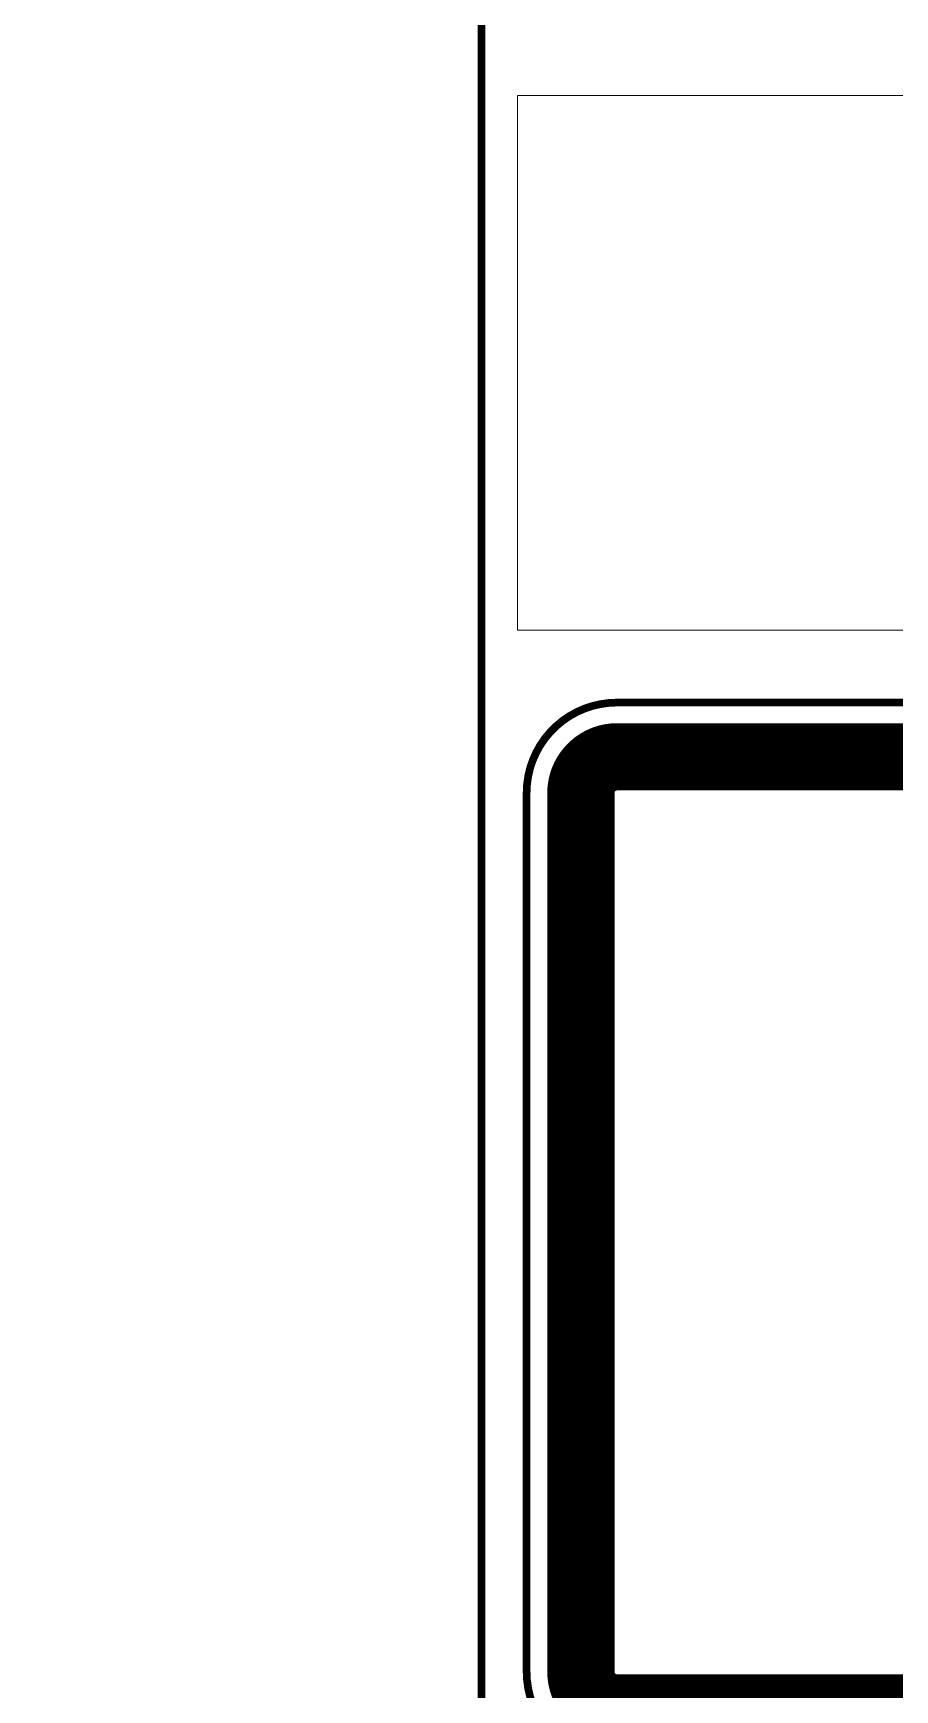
# Model space of a CAD drawing. Header units: millimetres. Extents: x 54215 to 67697, y 23496 to 56611.
# Drawn here: x 60610.6 to 60706.3, y 30974.1 to 31158 of the extents above; entities that cross this region are included whole.
import ezdxf

# ---------------------------------------------------------------- set-up
doc = ezdxf.new("R2010")
doc.units = ezdxf.units.MM
doc.layers.add('no3_lejand', color=255, linetype='Continuous', lineweight=13)

msp = doc.modelspace()

# ---------------------------------------------------------------- linework, layer by layer
at = {"layer": 'no3_lejand', "color": 254}
for p, q in [((60664.396, 31151.068), (60664.396, 31091.728)), ((60826.956, 31151.068), (60664.396, 31151.068)), ((60826.956, 31091.728), (60664.396, 31091.728))]:
    msp.add_line(p, q, dxfattribs=at)
at = {"layer": 'no3_lejand', "color": 1, "const_width": 7.466}
msp.add_lwpolyline([(60836.991, 30823.333), (58588.765, 30823.333), (58588.765, 31403.333), (60836.991, 31403.333), (60836.991, 31087.714, -0.4142136), (60826.956, 31077.679), (60675.434, 31077.679, 0.4142136), (60671.42, 31073.666), (60671.42, 30976.131, 0.4142136), (60675.434, 30972.117), (60826.956, 30972.117, -0.4142136), (60836.991, 30962.082), (60836.991, 30823.333)], format="xyb", dxfattribs=at)
at = {"layer": 'no3_lejand', "color": 252, "const_width": 0.854}
msp.add_lwpolyline([(60830.97, 31087.714, -0.4142136), (60826.956, 31083.7), (60675.434, 31083.7, 0.4142136), (60665.399, 31073.666), (60665.399, 30976.131, 0.4142136), (60675.434, 30966.096), (60826.956, 30966.096, -0.4142136), (60830.97, 30962.082), (60830.97, 30829.354), (58594.786, 30829.354), (58594.786, 31397.313), (60830.97, 31397.313), (60830.97, 31087.714)], format="xyb", dxfattribs=at)
msp.add_lwpolyline([(60660.382, 30829.354), (60660.382, 31397.313)], dxfattribs=at)

doc.saveas('drawing.dxf')
